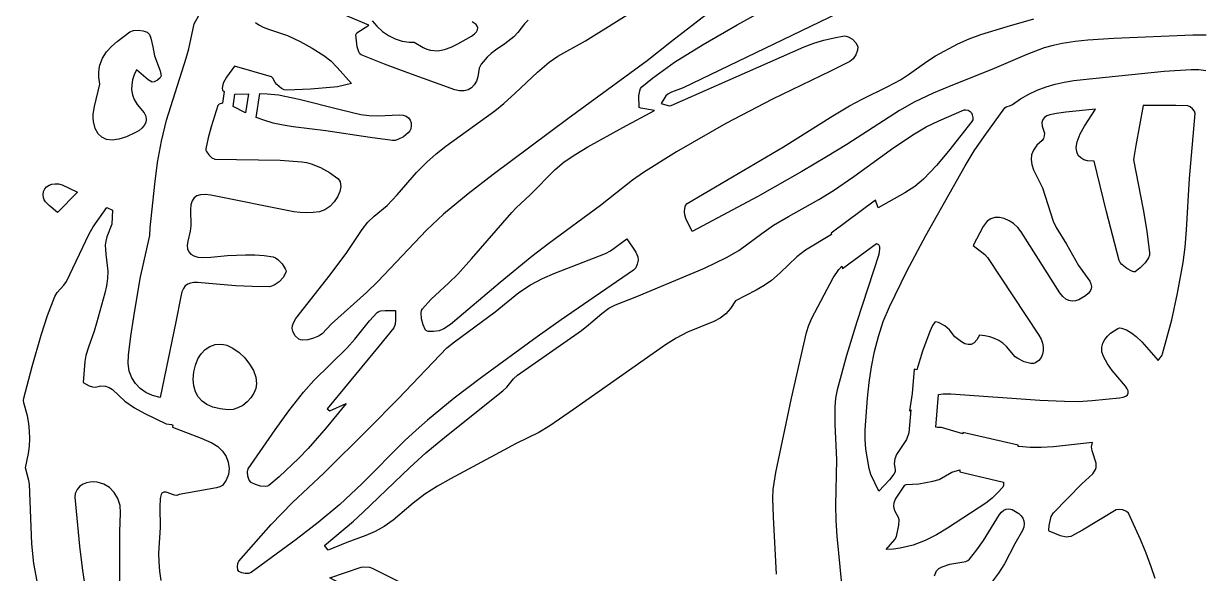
# Model space of a CAD drawing. Header units: centimetres. Extents: x 3.3 to 18.4, y 1.6 to 29.8.
# Drawn here: x 3.35 to 10.59, y 15.53 to 18.92 of the extents above; entities that cross this region are included whole.
import ezdxf

# ---------------------------------------------------------------- set-up
doc = ezdxf.new("R2010")
doc.units = ezdxf.units.CM
doc.layers.add('CUT', color=7, linetype='Continuous')

msp = doc.modelspace()

# ---------------------------------------------------------------- linework, layer by layer
at = {"layer": 'CUT'}
for points in [[(4.774591, 18.92589), (4.795574, 18.910931), (4.82252, 18.897555), (4.854909, 18.885369), (4.971459, 18.846217), (5.048451, 18.809899), (5.123137, 18.767774), (5.195455, 18.722591), (5.237764, 18.689239), (5.277541, 18.648227), (5.364263, 18.551234), (5.278646, 18.530422), (5.259313, 18.527634), (5.112978, 18.516213), (4.966476, 18.508822), (4.950697, 18.511801), (4.934604, 18.520066), (4.904972, 18.5434), (4.895879, 18.5557), (4.881544, 18.584214), (4.872324, 18.592089), (4.646446, 18.658169), (4.596401, 18.589615), (4.575535, 18.552529), (4.568768, 18.521343), (4.571824, 18.510244), (4.58166, 18.501025), (4.57101, 18.430013), (4.551647, 18.423219), (4.54254, 18.415078), (4.50111, 18.282761), (4.483311, 18.21581), (4.468332, 18.148298), (4.468931, 18.140624), (4.47283, 18.131254), (4.487656, 18.110719), (4.507073, 18.093281), (4.52534, 18.085531), (4.926011, 18.077959), (5.058883, 18.069186), (5.088015, 18.064622), (5.117303, 18.0569), (5.175188, 18.033528), (5.230233, 18.002173), (5.280133, 17.965935), (5.289132, 17.956332), (5.295169, 17.944782), (5.299072, 17.917151), (5.293272, 17.885654), (5.279198, 17.852903), (5.258281, 17.821509), (5.231951, 17.794083), (5.201637, 17.773238), (5.168771, 17.761585), (5.129816, 17.756182), (5.090014, 17.754135), (5.05023, 17.755604), (5.011325, 17.760751), (4.499106, 17.864166), (4.465295, 17.867852), (4.437293, 17.866027), (4.414823, 17.858715), (4.397607, 17.845942), (4.385368, 17.827733), (4.377829, 17.804112), (4.374712, 17.775105), (4.376413, 17.674622), (4.372506, 17.641775), (4.357656, 17.580328), (4.355025, 17.554261), (4.357343, 17.532029), (4.364793, 17.513683), (4.377558, 17.499271), (4.39582, 17.488843), (4.419761, 17.482448), (4.449564, 17.480136), (4.500788, 17.482019), (4.603291, 17.491877), (4.712548, 17.496089), (4.770667, 17.496253), (4.828147, 17.492907), (4.884193, 17.483681), (4.897634, 17.478129), (4.911817, 17.468283), (4.938813, 17.440531), (4.95798, 17.410069), (4.962378, 17.396835), (4.962118, 17.386539), (4.945689, 17.357162), (4.919377, 17.329293), (4.888519, 17.308385), (4.873054, 17.302246), (4.858456, 17.299892), (4.754594, 17.30051), (4.650636, 17.305225), (4.417513, 17.325304), (4.394747, 17.325179), (4.37479, 17.322195), (4.357578, 17.315649), (4.343048, 17.304838), (4.331136, 17.28906), (4.321779, 17.267613), (4.314914, 17.239794), (4.285249, 17.083787), (4.188042, 16.617115), (4.141369, 16.630321), (4.1001, 16.649239), (4.064719, 16.673786), (4.03571, 16.703879), (4.013555, 16.739434), (3.99874, 16.780368), (3.991746, 16.826598), (3.993059, 16.878041), (4.00755, 16.99644), (4.025429, 17.114495), (4.066037, 17.349942), (4.124469, 17.615441), (4.126265, 17.662107), (4.155204, 17.930194), (4.172253, 18.063697), (4.195811, 18.19581), (4.228254, 18.324537), (4.348597, 18.70593), (4.364023, 18.763461), (4.398352, 18.917432), (4.504311, 19.111387)], [(7.547761, 18.974207), (7.331878, 18.809445), (7.182274, 18.689293), (6.695274, 18.332021), (6.236926, 17.990731), (6.08232, 17.87094), (5.931651, 17.746584), (5.826019, 17.647931), (5.52652, 17.331405), (5.456974, 17.264821), (5.241731, 17.071682), (5.184022, 17.010235), (5.162136, 16.995773), (5.130954, 16.983272), (5.09682, 16.973782), (5.065023, 16.970781), (5.051654, 16.972803), (5.040852, 16.977753), (5.019046, 16.997995), (5.009998, 17.011294), (5.003529, 17.026513), (5.000648, 17.043502), (5.00236, 17.062112), (5.009674, 17.082193), (5.023598, 17.103596), (5.234401, 17.373243), (5.335434, 17.511208), (5.431307, 17.652494), (5.466218, 17.696907), (5.504677, 17.733099), (5.584032, 17.800113), (5.64669, 17.865046), (5.765484, 18.001778), (5.827994, 18.066893), (5.885289, 18.117384), (5.945831, 18.164491), (6.246162, 18.382767), (6.302596, 18.427913), (6.37238, 18.490869), (6.508664, 18.620593), (6.579791, 18.681696), (6.632804, 18.718592), (6.804303, 18.813954), (7.201197, 19.060531)], [(8.353015, 18.980554), (7.405189, 18.524037), (7.332861, 18.496632), (7.310382, 18.485034), (7.298033, 18.473965), (7.268953, 18.428142), (7.318021, 18.412894), (7.331509, 18.414379), (8.148853, 18.77548), (8.208571, 18.798371), (8.270171, 18.81704), (8.332889, 18.831775), (8.395964, 18.842862), (8.406676, 18.842331), (8.418964, 18.838322), (8.444924, 18.822558), (8.467146, 18.800949), (8.478934, 18.778877), (8.477433, 18.754659), (8.466416, 18.727074), (8.44917, 18.701956), (8.428982, 18.685145), (8.31112, 18.625786), (7.95422, 18.453998), (7.667037, 18.304301), (7.364363, 18.130601), (7.16012, 18.002774), (7.092356, 17.954783), (6.896149, 17.799914), (6.577994, 17.565328), (6.473398, 17.485286), (6.278768, 17.325979), (5.973696, 17.067081), (5.933123, 17.040055), (5.903576, 17.02913), (5.868269, 17.023772), (5.837028, 17.024747), (5.826004, 17.027847), (5.819681, 17.032816), (5.804868, 17.06514), (5.795037, 17.102782), (5.793091, 17.138378), (5.795982, 17.153107), (5.801935, 17.164562), (5.852543, 17.22042), (5.964362, 17.323701), (6.018253, 17.377295), (6.102486, 17.471005), (6.350556, 17.756433), (6.377683, 17.784681), (6.46419, 17.864917), (6.617557, 18.021491), (6.673034, 18.067769), (6.744029, 18.116143), (6.818054, 18.160439), (7.032754, 18.280182), (7.227281, 18.38515), (7.144246, 18.398193), (7.134546, 18.403487), (7.132157, 18.474085), (7.137324, 18.506325), (7.142805, 18.519255), (7.150716, 18.529133), (7.215285, 18.582712), (7.282655, 18.633197), (7.352118, 18.680984), (7.526856, 18.789754), (7.737509, 18.911694), (7.959455, 19.034616)], [(6.451072, 18.940522), (6.428724, 18.918018), (6.388061, 18.863674), (6.362797, 18.83784), (6.307411, 18.795181), (6.250574, 18.756561), (6.223495, 18.735774), (6.198315, 18.712409), (6.162327, 18.668562), (6.149541, 18.644399), (6.141509, 18.590781), (6.133158, 18.564343), (6.119991, 18.541874), (6.10255, 18.524016), (6.081379, 18.511411), (6.057019, 18.504701), (6.030013, 18.504527), (6.000904, 18.511531), (5.71127, 18.615851), (5.567205, 18.669867), (5.424353, 18.726809), (5.415905, 18.733292), (5.40904, 18.744366), (5.399389, 18.776203), (5.39169, 18.850091), (5.398228, 18.861336), (5.471865, 18.909499), (5.241701, 19.006292)], [(5.491854, 18.937161), (5.520771, 18.902374), (5.554679, 18.871523), (5.592565, 18.845461), (5.633413, 18.82504), (5.67621, 18.811111), (5.719941, 18.804528), (5.750966, 18.805377), (5.805936, 18.771515), (5.82881, 18.761847), (5.851223, 18.755629), (5.894858, 18.752361), (5.937235, 18.759353), (5.978744, 18.774248), (6.019778, 18.794688), (6.101991, 18.842777), (6.120813, 18.855692), (6.133187, 18.868476), (6.139745, 18.880902), (6.141116, 18.892746), (6.137932, 18.903781), (6.130824, 18.913782), (6.10736, 18.929781)], [(10.621434, 18.847846), (10.539015, 18.847098), (10.053448, 18.827685), (9.893768, 18.8169), (9.814483, 18.808241), (9.735715, 18.796596), (9.680169, 18.784803), (9.625282, 18.768999), (9.516978, 18.728707), (9.302711, 18.636854), (9.061189, 18.541046), (8.941656, 18.490519), (8.824396, 18.435477), (8.734133, 18.38532), (8.411472, 18.175408), (8.286602, 18.09868), (8.133872, 18.008805), (7.862719, 17.854813), (7.4598, 17.639578), (7.420394, 17.719503), (7.413765, 17.741639), (7.41216, 17.760924), (7.413956, 17.782073), (7.419275, 17.800635), (7.428237, 17.812157), (8.022119, 18.160844), (8.325293, 18.351486), (8.427454, 18.413114), (8.504976, 18.454906), (8.663473, 18.532545), (8.741217, 18.574), (8.796076, 18.60923), (8.901901, 18.686489), (8.956872, 18.72147), (9.093195, 18.794242), (9.163486, 18.825958), (9.235404, 18.852278), (9.397774, 18.901724), (9.561062, 18.948274)], [(10.307202, 15.503457), (10.283115, 15.576336), (10.252024, 15.66029), (10.217599, 15.743094), (10.142443, 15.90602), (10.12981, 15.91729), (10.108234, 15.925669), (10.084815, 15.92924), (10.066654, 15.926089), (9.859145, 15.80046), (9.787851, 15.763443), (9.774188, 15.759596), (9.758728, 15.759218), (9.72431, 15.766411), (9.654759, 15.795436), (9.65262, 15.799142), (9.654988, 15.830384), (9.667885, 15.885078), (9.681378, 15.908206), (9.855015, 16.087132), (9.923972, 16.149015), (9.940792, 16.175048), (9.944394, 16.187862), (9.944335, 16.213215), (9.919893, 16.288972), (9.916193, 16.314824), (9.920985, 16.341327), (9.682166, 16.313492), (9.6055, 16.309578), (9.537923, 16.310566), (9.470157, 16.315476), (9.464814, 16.316169), (9.465514, 16.325105), (9.124315, 16.402901), (9.123687, 16.394815), (8.992056, 16.434299), (8.968336, 16.433279), (8.958084, 16.436029), (8.975085, 16.635774), (9.003428, 16.64015), (9.049582, 16.640986), (9.59775, 16.602011), (9.749481, 16.594436), (9.833926, 16.594224), (9.918574, 16.59865), (10.087467, 16.615611), (10.109811, 16.619755), (10.125992, 16.626192), (10.136297, 16.634793), (10.141011, 16.64543), (10.140422, 16.657976), (10.134816, 16.6723), (10.12448, 16.688275), (10.042215, 16.783745), (10.012833, 16.825719), (9.989098, 16.870061), (9.980025, 16.899535), (9.979139, 16.926728), (9.985213, 16.951668), (9.997017, 16.974383), (10.013323, 16.994899), (10.032901, 17.013244), (10.07696, 17.043531), (10.086816, 17.046124), (10.099518, 17.044853), (10.130273, 17.033396), (10.162856, 17.014516), (10.190901, 16.993563), (10.225722, 16.960517), (10.326076, 16.845419), (10.349092, 16.878128), (10.353086, 16.887586), (10.408456, 17.095166), (10.443734, 17.259127), (10.478394, 17.448352), (10.491163, 17.543489), (10.50033, 17.648883), (10.517095, 17.966326), (10.552762, 18.36669), (10.548493, 18.380247), (10.536886, 18.395347), (10.522029, 18.40774), (10.50801, 18.413173), (10.433516, 18.41536), (10.233936, 18.41536), (10.188025, 18.169069), (10.174957, 18.094121), (10.174651, 18.081007), (10.232483, 17.774574), (10.25487, 17.641626), (10.272985, 17.508191), (10.27196, 17.493759), (10.266319, 17.478278), (10.244582, 17.446234), (10.214564, 17.41618), (10.183052, 17.392235), (10.175386, 17.391411), (10.163409, 17.394915), (10.132541, 17.411669), (10.10249, 17.436018), (10.091534, 17.449016), (10.085299, 17.461484), (10.007455, 17.761228), (9.932694, 18.07212), (9.889911, 18.075061), (9.868725, 18.081522), (9.849727, 18.092251), (9.834454, 18.107955), (9.824444, 18.129341), (9.821235, 18.157113), (9.826363, 18.19198), (9.844867, 18.240304), (9.872694, 18.288098), (9.941068, 18.39332), (9.757157, 18.374271), (9.699979, 18.36613), (9.658862, 18.357556), (9.640734, 18.350785), (9.62585, 18.341282), (9.615427, 18.328237), (9.610683, 18.310844), (9.612835, 18.288294), (9.626146, 18.245379), (9.624936, 18.228019), (9.620072, 18.211677), (9.612155, 18.200334), (9.579857, 18.170094), (9.558447, 18.140852), (9.546812, 18.111863), (9.543841, 18.082379), (9.548422, 18.051654), (9.559445, 18.018939), (9.61369, 17.907717), (9.680096, 17.703694), (9.69876, 17.663692), (9.76204, 17.56222), (9.834503, 17.430793), (9.904583, 17.333431), (9.912091, 17.31676), (9.915212, 17.301093), (9.913684, 17.286163), (9.907245, 17.271704), (9.895633, 17.257448), (9.878586, 17.24313), (9.837719, 17.219681), (9.817084, 17.21327), (9.796626, 17.2113), (9.776582, 17.214443), (9.757184, 17.223374), (9.738667, 17.238766), (9.721265, 17.261293), (9.482191, 17.638279), (9.461606, 17.665184), (9.436576, 17.688046), (9.408554, 17.7062), (9.378992, 17.718978), (9.349344, 17.725715), (9.32106, 17.725745), (9.295594, 17.718402), (9.274399, 17.703019), (9.248738, 17.669801), (9.188177, 17.554235), (9.258799, 17.498115), (9.275137, 17.479178), (9.591882, 17.00084), (9.604992, 16.977254), (9.613945, 16.953227), (9.618589, 16.929319), (9.618768, 16.906091), (9.61433, 16.884105), (9.605121, 16.863922), (9.590985, 16.846102), (9.571771, 16.831206), (9.559023, 16.82721), (9.542183, 16.82728), (9.501909, 16.837406), (9.462311, 16.857153), (9.446315, 16.869251), (9.393288, 16.932234), (9.370463, 16.952017), (9.345966, 16.968384), (9.319591, 16.981414), (9.29113, 16.991189), (9.260377, 16.99779), (9.227124, 17.001296), (9.211106, 16.972075), (9.193877, 16.95355), (9.175624, 16.944383), (9.156533, 16.943236), (9.136791, 16.948773), (9.116585, 16.959656), (9.075525, 16.99211), (9.042487, 17.034542), (9.013019, 17.059413), (8.975474, 17.079019), (8.956173, 17.083051), (8.951908, 17.081631), (8.937363, 17.062004), (8.920468, 17.023571), (8.877026, 16.903657), (8.841181, 16.788589), (8.824919, 16.792451), (8.812164, 16.641981), (8.795298, 16.536704), (8.803709, 16.542232), (8.791759, 16.401255), (8.778066, 16.35974), (8.717282, 16.266509), (8.706977, 16.239702), (8.703014, 16.209392), (8.707587, 16.17453), (8.70723, 16.160899), (8.700601, 16.145666), (8.674113, 16.111821), (8.607323, 16.040605), (8.558322, 16.144781), (8.547845, 16.180666), (8.528543, 16.299445), (8.523752, 16.359328), (8.523937, 16.418868), (8.537583, 16.613176), (8.548229, 16.709927), (8.56251, 16.80593), (8.581244, 16.900829), (8.605245, 16.994263), (8.635331, 17.085876), (8.672317, 17.175308), (8.780258, 17.396483), (8.895871, 17.614137), (9.137703, 18.044078), (9.193914, 18.135978), (9.254914, 18.225163), (9.38162, 18.400682), (9.390886, 18.407578), (9.417834, 18.41549), (9.429895, 18.421411), (9.479012, 18.45576), (9.529827, 18.48512), (9.582246, 18.509834), (9.636179, 18.530245), (9.691533, 18.546696), (9.748216, 18.55953), (9.806135, 18.569091), (9.865199, 18.575722), (10.362951, 18.62567), (10.529106, 18.637454), (10.575258, 18.636984), (10.619404, 18.630953)], [(3.431784, 15.486957), (3.411737, 15.595624), (3.399541, 15.717105), (3.385037, 16.084699), (3.381745, 16.108152), (3.35961, 16.185893), (3.378904, 16.273653), (3.384153, 16.318872), (3.386244, 16.364821), (3.385004, 16.411376), (3.380264, 16.458414), (3.371853, 16.505811), (3.350541, 16.584194), (3.348186, 16.599494), (3.349407, 16.613776), (3.401565, 16.807772), (3.457058, 17.000832), (3.495519, 17.12194), (3.540644, 17.240518), (3.555788, 17.264691), (3.596693, 17.308548), (3.613253, 17.332471), (3.751202, 17.625996), (3.77579, 17.667744), (3.861357, 17.786822), (3.89485, 17.771391), (3.891753, 17.685708), (3.859505, 17.607368), (3.853674, 17.580987), (3.851123, 17.554495), (3.853655, 17.49943), (3.866573, 17.395124), (3.864701, 17.350546), (3.858232, 17.305183), (3.848337, 17.259281), (3.797859, 17.075162), (3.78309, 17.025331), (3.747038, 16.927231), (3.731914, 16.877452), (3.724791, 16.83925), (3.714735, 16.710845), (3.752672, 16.690747), (3.773165, 16.682604), (3.791611, 16.682464), (3.824052, 16.689527), (3.851486, 16.688276), (3.874986, 16.680306), (3.895624, 16.66721), (3.971022, 16.595464), (4.029942, 16.554777), (4.09314, 16.51951), (4.224565, 16.456806), (4.257259, 16.45226), (4.266551, 16.44833), (4.2639, 16.435037), (4.439767, 16.367479), (4.505436, 16.339377), (4.542223, 16.316599), (4.571691, 16.287979), (4.593416, 16.255011), (4.606977, 16.219192), (4.61195, 16.182017), (4.607911, 16.144982), (4.594439, 16.109583), (4.57111, 16.077316), (4.555342, 16.067211), (4.534635, 16.061674), (4.305182, 16.020963), (4.290883, 16.014365), (4.2757, 16.016282), (4.225707, 16.035219), (4.210984, 16.035936), (4.198943, 16.028858), (4.194249, 16.021461), (4.188156, 15.997073), (4.186838, 15.942807), (4.18888, 15.818397), (4.179129, 15.660534), (4.179643, 15.604172), (4.183803, 15.54819), (4.192393, 15.492645)], [(7.977494, 15.529712), (7.959779, 15.881073), (7.956775, 15.99823), (7.958572, 16.051122), (7.973302, 16.156977), (8.070957, 16.614443), (8.162645, 17.018539), (8.176721, 17.062557), (8.196107, 17.105357), (8.326519, 17.355212), (8.361445, 17.405745), (8.379486, 17.425889), (8.384007, 17.41186), (8.594278, 17.566571), (8.606564, 17.558799), (8.611706, 17.54798), (8.612675, 17.532343), (8.606745, 17.498999), (8.472396, 17.083818), (8.408076, 16.875563), (8.351598, 16.665415), (8.341997, 16.61373), (8.337131, 16.560912), (8.337304, 16.452885), (8.347205, 16.234302), (8.341845, 15.954816), (8.343494, 15.861808), (8.349527, 15.763978), (8.377935, 15.470893)], [(3.940077, 15.439626), (3.940974, 15.790747), (3.945317, 15.907572), (3.942245, 15.953902), (3.928749, 15.996273), (3.906351, 16.033218), (3.876571, 16.063271), (3.840933, 16.084964), (3.800957, 16.096831), (3.779819, 16.098622), (3.758166, 16.097405), (3.73619, 16.092999), (3.71408, 16.085219), (3.695173, 16.071772), (3.678112, 16.050746), (3.666175, 16.026896), (3.662641, 16.004977), (3.692036, 15.703965), (3.710221, 15.553899), (3.732476, 15.404506)], [(8.949259, 15.519757), (8.962514, 15.551465), (8.97601, 15.565813), (8.996509, 15.576639), (9.043681, 15.592156), (9.142481, 15.609581), (9.155224, 15.615391), (9.165215, 15.623677), (9.21023, 15.679616), (9.251942, 15.738494), (9.350348, 15.898334), (9.36274, 15.912778), (9.376227, 15.923686), (9.391202, 15.930327), (9.408063, 15.93197), (9.427205, 15.927887), (9.449024, 15.917348), (9.467779, 15.90432), (9.482528, 15.890117), (9.493119, 15.874682), (9.499405, 15.857959), (9.501236, 15.839891), (9.498463, 15.82042), (9.490936, 15.799491), (9.444, 15.717482), (9.379984, 15.5952), (9.343244, 15.537516), (9.239346, 15.397099)]]:
    msp.add_lwpolyline(points, dxfattribs=at)
for points in [[(3.980471, 18.222882), (3.934059, 18.208323), (3.893521, 18.202727), (3.858829, 18.206278), (3.829959, 18.219156), (3.806884, 18.241545), (3.789578, 18.273625), (3.778017, 18.31558), (3.775707, 18.338149), (3.77655, 18.361302), (3.784882, 18.408839), (3.817051, 18.546617), (3.81193, 18.588566), (3.81074, 18.615527), (3.812555, 18.640725), (3.817134, 18.664291), (3.833634, 18.707054), (3.858327, 18.74487), (3.889303, 18.77879), (3.924651, 18.80987), (4.000817, 18.867715), (4.023742, 18.877255), (4.053052, 18.879564), (4.083322, 18.875557), (4.109125, 18.866154), (4.122406, 18.851558), (4.131175, 18.82854), (4.144159, 18.775923), (4.154096, 18.72094), (4.187732, 18.628442), (4.195147, 18.597044), (4.188525, 18.585644), (4.171501, 18.57139), (4.152251, 18.560135), (4.138948, 18.55773), (4.11397, 18.573462), (4.04286, 18.634899), (4.029137, 18.603893), (4.019181, 18.573109), (4.01361, 18.542506), (4.013044, 18.512043), (4.018103, 18.48168), (4.029404, 18.451375), (4.047569, 18.421089), (4.090203, 18.369631), (4.09988, 18.348981), (4.102753, 18.329022), (4.099329, 18.309942), (4.090113, 18.291932), (4.075612, 18.275183), (4.056333, 18.259883), (4.032782, 18.246223)], [(4.648084, 18.484958), (4.7307, 18.486399), (4.713026, 18.369068), (4.636747, 18.40952)], [(4.846618, 18.487863), (4.917043, 18.480398), (5.043861, 18.453524), (5.295701, 18.389837), (5.422192, 18.360683), (5.474163, 18.352996), (5.527377, 18.350479), (5.659596, 18.358409), (5.681798, 18.355344), (5.700171, 18.348477), (5.714588, 18.338225), (5.724921, 18.325004), (5.731043, 18.309229), (5.732826, 18.291319), (5.730143, 18.271688), (5.72454, 18.25912), (5.714384, 18.246247), (5.684684, 18.222258), (5.649585, 18.205057), (5.632681, 18.200671), (5.61763, 18.199984), (5.480191, 18.217333), (5.206091, 18.25964), (5.005603, 18.28289), (4.944091, 18.293357), (4.883991, 18.307182), (4.825232, 18.324459), (4.778253, 18.341477), (4.800357, 18.487932)], [(6.38574, 16.755792), (6.779375, 17.030973), (6.821907, 17.06464), (6.904239, 17.135696), (6.947938, 17.16718), (6.988606, 17.188915), (7.119622, 17.239956), (7.535007, 17.414817), (7.670692, 17.478695), (7.745865, 17.522836), (7.888103, 17.627518), (7.960711, 17.677592), (8.05225, 17.731938), (8.237966, 17.836389), (8.328334, 17.892363), (8.453523, 17.978734), (8.700555, 18.156506), (8.826444, 18.241707), (8.899478, 18.283787), (8.975972, 18.320491), (9.132246, 18.388261), (9.14289, 18.389179), (9.156191, 18.385617), (9.168668, 18.379038), (9.176839, 18.370904), (9.182266, 18.357619), (9.185234, 18.341969), (9.184938, 18.327017), (9.180575, 18.315826), (9.036051, 18.134174), (8.961342, 18.045651), (8.882363, 17.961409), (8.828417, 17.916125), (8.768115, 17.87716), (8.603364, 17.784257), (8.587663, 17.832554), (8.313938, 17.629269), (8.316502, 17.621313), (8.157726, 17.52542), (8.102591, 17.48309), (8.001232, 17.384432), (7.948128, 17.338189), (7.902355, 17.306937), (7.853862, 17.279229), (7.726706, 17.212846), (7.696361, 17.164851), (7.666089, 17.132099), (7.631431, 17.106455), (7.59348, 17.086087), (7.43059, 17.020767), (7.361604, 16.983337), (7.294879, 16.941205), (6.730857, 16.543233), (6.584543, 16.443154), (6.516231, 16.402655), (6.372649, 16.332048), (6.302036, 16.294657), (5.973154, 16.118251), (5.892954, 16.071902), (5.815899, 16.022318), (5.743159, 15.96833), (5.622094, 15.862186), (5.56676, 15.824684), (5.510231, 15.794272), (5.45284, 15.768962), (5.336795, 15.725681), (5.221277, 15.678918), (5.19949, 15.706617), (5.377775, 15.857616), (5.435643, 15.90963), (5.723896, 16.187553), (5.8227, 16.27702), (5.939095, 16.374528), (6.295702, 16.658556), (6.319139, 16.681861), (6.36165, 16.733765)], [(3.563679, 17.932491), (3.585166, 17.927284), (3.680337, 17.882042), (3.557623, 17.756231), (3.505305, 17.799898), (3.482782, 17.822509), (3.474921, 17.83454), (3.470276, 17.847259), (3.468236, 17.868215), (3.471248, 17.886465), (3.478746, 17.90189), (3.490163, 17.914372), (3.504931, 17.923792), (3.522485, 17.930031), (3.542256, 17.93297)], [(5.761767, 16.417524), (5.69376, 16.353216), (5.429205, 16.087121), (5.292507, 15.959098), (5.160832, 15.849433), (5.024789, 15.744764), (4.747973, 15.541131), (4.732253, 15.535275), (4.711914, 15.534947), (4.690825, 15.53904), (4.672854, 15.54645), (4.666687, 15.557248), (4.664022, 15.576195), (4.665392, 15.596484), (4.671331, 15.611305), (4.870672, 15.836176), (5.00189, 15.970844), (5.193826, 16.152069), (5.468335, 16.42229), (5.65404, 16.612213), (5.951868, 16.924168), (5.998031, 16.960865), (6.248331, 17.144709), (6.394396, 17.265146), (6.465336, 17.310915), (6.539284, 17.350004), (6.615483, 17.384117), (6.927669, 17.504828), (6.958447, 17.52112), (7.058667, 17.593978), (7.112993, 17.512251), (7.125719, 17.482847), (7.12741, 17.462457), (7.122572, 17.438776), (7.11272, 17.416781), (7.099368, 17.401448), (6.654215, 17.095373), (6.507195, 16.99148), (6.164287, 16.741854), (5.995847, 16.613229), (5.831794, 16.479469)], [(4.748352, 16.094513), (4.735982, 16.110206), (4.727439, 16.134839), (4.724555, 16.1606), (4.729161, 16.179675), (4.894789, 16.419242), (4.980477, 16.5369), (5.069594, 16.651804), (5.132947, 16.722816), (5.338601, 16.923589), (5.385364, 16.977599), (5.475076, 17.089103), (5.523275, 17.141451), (5.532509, 17.147783), (5.544159, 17.151664), (5.572553, 17.154259), (5.634643, 17.154071), (5.635562, 17.095731), (5.633559, 17.068493), (5.624472, 17.046815), (5.534932, 16.934959), (5.215258, 16.548815), (5.232262, 16.535008), (5.331652, 16.580378), (5.208878, 16.431435), (5.097818, 16.30351), (5.040406, 16.24373), (4.92001, 16.129696), (4.856681, 16.076535), (4.847475, 16.071923), (4.835451, 16.06993), (4.806105, 16.072482), (4.774965, 16.081555)], [(4.395498, 16.775482), (4.405376, 16.817483), (4.420791, 16.854915), (4.44116, 16.887025), (4.465896, 16.913056), (4.494414, 16.932256), (4.526129, 16.943869), (4.560455, 16.947141), (4.578737, 16.944981), (4.597554, 16.939843), (4.635825, 16.921698), (4.673331, 16.894833), (4.708135, 16.861376), (4.738299, 16.823456), (4.761887, 16.783201), (4.776963, 16.742738), (4.781588, 16.704195), (4.776515, 16.673838), (4.764161, 16.644054), (4.74576, 16.615988), (4.722544, 16.590781), (4.695746, 16.569579), (4.666597, 16.553524), (4.636331, 16.543761), (4.60618, 16.541433), (4.556539, 16.547254), (4.513176, 16.558351), (4.476213, 16.574617), (4.445776, 16.595942), (4.421986, 16.622218), (4.404968, 16.653336), (4.394847, 16.689189), (4.391744, 16.729666)], [(8.767987, 16.078969), (8.776202, 16.081712), (8.854212, 16.086799), (8.939237, 16.102623), (8.979571, 16.114058), (9.056353, 16.158077), (9.106505, 16.173636), (9.105442, 16.159947), (9.373695, 16.097116), (9.374592, 16.089212), (9.373469, 16.075677), (9.369502, 16.066085), (9.338447, 16.030536), (9.303804, 15.997534), (9.266355, 15.967604), (9.030595, 15.813475), (8.963213, 15.773338), (8.892951, 15.738042), (8.818665, 15.70975), (8.739214, 15.69063), (8.697194, 15.685185), (8.653454, 15.682845), (8.706863, 15.743036), (8.716247, 15.762651), (8.731413, 15.832326), (8.731969, 15.865533), (8.728884, 15.879642), (8.70609, 15.920687), (8.699797, 15.947105), (8.701914, 15.971104), (8.710286, 15.993244)], [(6.599681, 15.037074), (6.631943, 15.014247), (6.662379, 14.988148), (6.718539, 14.928438), (6.769698, 14.862541), (6.817393, 14.795055), (6.847227, 14.743954), (6.87013, 14.691621), (6.903373, 14.603373), (5.231422, 15.508583), (5.42536, 15.573651), (5.441657, 15.576549), (5.476409, 15.573784), (5.491869, 15.568186), (6.200264, 15.213553), (6.300917, 15.17007), (6.403548, 15.130392), (6.50439, 15.088175), (6.552965, 15.064132)]]:
    msp.add_lwpolyline(points, close=True, dxfattribs=at)

doc.saveas('drawing.dxf')
